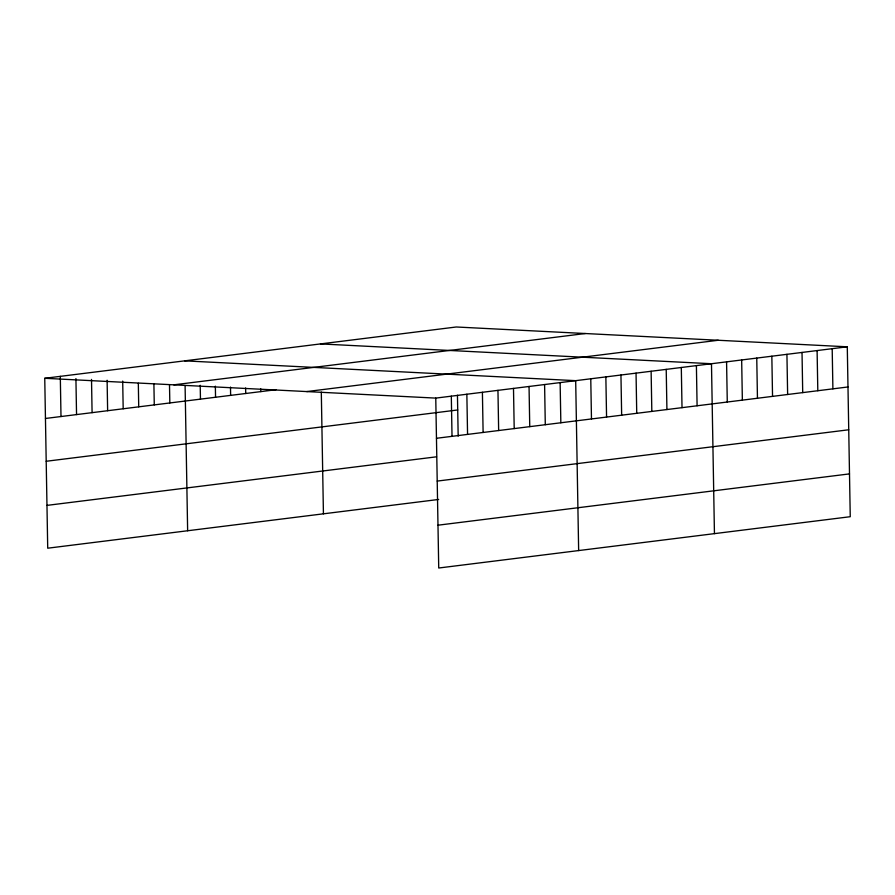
<?xml version="1.0" encoding="UTF-8"?>
<svg xmlns="http://www.w3.org/2000/svg" width="895" height="895" viewBox="0 0 895 895"><rect width="100%" height="100%" fill="white"/><g stroke="black" fill="none" stroke-linecap="round" stroke-linejoin="round"><path stroke-width="1.34" d="M438.662 499.455L47.715 548.199L44.75 378.294L456.271 326.988L847.285 346.801L850.25 516.706L438.729 568.012L435.764 398.107L847.285 346.801M173.787 384.839L585.308 333.522M45.455 418.468L275.906 389.728M306.728 391.574L718.249 340.257M46.193 461.272L457.714 409.966M436.469 438.281L847.99 386.964M46.965 505.384L436.536 456.808M437.219 481.085L848.728 429.779M437.991 525.197L849.5 473.891M320.466 343.915L711.48 363.728L714.445 533.633M184.661 360.853L575.686 380.666L578.651 550.57M44.75 378.294L435.764 398.107M832.193 348.681L832.898 388.844M817.101 350.56L817.806 390.735M802.021 352.44L802.714 392.614M786.929 354.331L787.634 394.494M771.837 356.21L772.542 396.373M756.756 358.089L757.45 398.253M741.664 359.969L742.358 400.132M726.572 361.848L727.277 402.023M696.399 365.619L697.093 405.782M681.308 367.498L682.012 407.661M666.216 369.378L666.92 409.541M651.124 371.257L651.828 411.42M636.043 373.137L636.737 413.311M620.951 375.016L621.656 415.19M605.859 376.907L606.564 417.07M590.767 378.786L591.472 418.95M560.136 382.601L560.841 422.776M544.596 384.548L545.29 424.711M529.046 386.483L529.75 426.647M513.495 388.419L514.2 428.582M497.956 390.354L498.649 430.529M482.405 392.301L483.11 432.464M466.854 394.236L467.559 434.399M457.457 395.243L458.173 436.156M451.315 396.172L452.02 436.335M321.305 392.111L323.431 513.819M260.758 388.844L260.814 391.607M245.622 387.949L245.722 393.498M230.485 387.065L230.63 395.377M215.348 386.17L215.55 397.257M200.212 385.286L200.458 399.136M185.097 385.779L187.637 530.757M169.502 384.951L169.826 402.951M153.906 384.123L154.276 404.898M138.322 383.284L138.725 406.833M122.693 381.069L123.186 408.769M107.109 380.241L107.635 410.715M91.514 379.413L92.084 412.651M75.918 378.574L76.545 414.586M60.301 376.359L60.994 416.522"/></g></svg>
